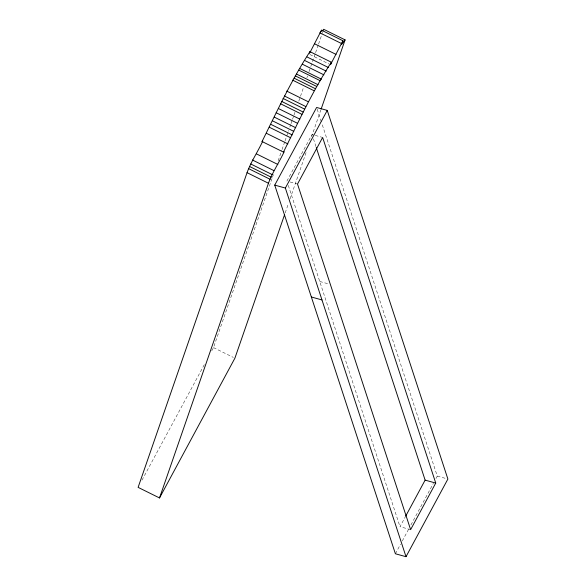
<?xml version="1.0" encoding="UTF-8"?>
<svg xmlns="http://www.w3.org/2000/svg" width="586" height="586" viewBox="0 0 586 586"><rect width="100%" height="100%" fill="white"/><g stroke="black" fill="none" stroke-linecap="round" stroke-linejoin="round"><path stroke-width="0.44" stroke-dasharray="2.93 2.2" d="M211.758 350.809L213.494 347.593L272.175 178.071M272.475 177.206L273.376 174.606M278.167 160.769L281.756 150.39M282.056 149.525L284.752 141.739M285.052 140.874L288.649 130.495M289.843 127.037L290.744 124.444M291.044 123.58L292.238 120.115M292.539 119.251L293.74 115.794M294.033 114.929L294.934 112.336M298.823 101.092L303.614 87.248M306.91 77.733L307.511 76.004M309.005 71.682L310.507 67.361M310.8 66.489L315.297 53.516M315.59 52.652L318.286 44.866M318.586 44.001L322.183 33.622M322.483 32.757L323.377 30.164M285.199 212.872L288.495 203.357M289.989 199.035L306.764 150.595M311.554 136.758L320.835 109.948M286.884 181.103L312.016 134.516L314.462 135.19M142.01 480.139L205.261 362.859M410.618 529.649L399.996 526.711L405.19 517.072M395.389 553.763L400.568 544.16M402.296 540.959L408.772 528.946M410.933 524.946L433.384 483.318M435.969 478.513L437.266 476.11L321.743 123.111M315.283 135.417L321.817 137.227M290.158 182.004L297.512 184.041M319.736 281.47L328.724 283.954M437.266 476.11L446.254 478.594M309.877 54.513L328.907 63.925M213.494 347.593L233.316 357.401M317.187 109.201L321.458 122.24M313.437 138.853L316.279 147.54M288.305 185.432L399.996 526.711"/><path stroke-width="0.88" d="M159.517 497.954L268.461 183.25C272.505 172.123 279.185 162.447 284.166 151.715L283.448 152.104L262.045 141.519L262.755 141.131C257.774 151.855 251.101 161.538 247.05 172.665L138.113 487.369L159.517 497.954L234.898 358.185L284.606 214.601M309.371 53.289L309.943 51.634L331.354 62.219L330.489 64.709L342.927 40.764L321.516 30.179L309.943 52.535M321.003 31.666L321.516 30.179M342.927 40.764L341.638 44.47L345.088 39.885L323.677 29.3L322.696 30.611M321.135 109.084L345.088 39.885M262.045 141.519C277.149 111.032 291.418 80.179 309.943 51.634M283.448 152.104C298.56 121.617 312.821 90.764 331.354 62.219M274.739 185.117L316.616 107.465L327.244 110.395L447.887 479.048L406.01 556.7L395.389 553.763L274.739 185.117L285.36 188.047L406.01 556.7M285.36 188.047L327.244 110.395M405.622 516.273L425.121 480.124L316.279 147.54M435.742 483.062L410.618 529.649L297.512 184.041L322.637 137.446L435.742 483.062L425.121 480.124M311.356 296.999L321.978 299.937M319.766 32.779L341.169 43.364M314.638 43.825L336.049 54.41M307.064 56.974L328.475 67.558M304.83 60.556L326.234 71.14M302.508 64.27L323.919 74.854M300.142 68.65L321.553 79.242M298.823 70.13L320.234 80.714M296.663 74.136L318.073 84.721M295.285 75.858L316.696 86.442M294.055 78.143L315.458 88.735M292.59 80.121L313.993 90.705M286.679 91.072L308.09 101.656M284.393 95.979L305.804 106.564M283.06 98.455L304.464 109.04M281.763 101.466L303.174 112.051M280.533 103.759L301.937 114.343M278.416 108.542L299.827 119.126M276.16 112.739L297.563 123.324M274.321 117.134L295.732 127.726M272.373 120.76L293.776 131.345M270.798 124.335L292.209 134.927M269.252 127.199L290.663 137.783M266.469 133.315L287.873 143.9M256.441 153.876L277.845 164.461M252.398 159.978L273.809 170.563M250.727 163.97L272.138 174.555M249.819 166.6L271.23 177.184M248.691 168.695L270.095 179.279M247.05 172.665L268.461 183.25"/></g></svg>
